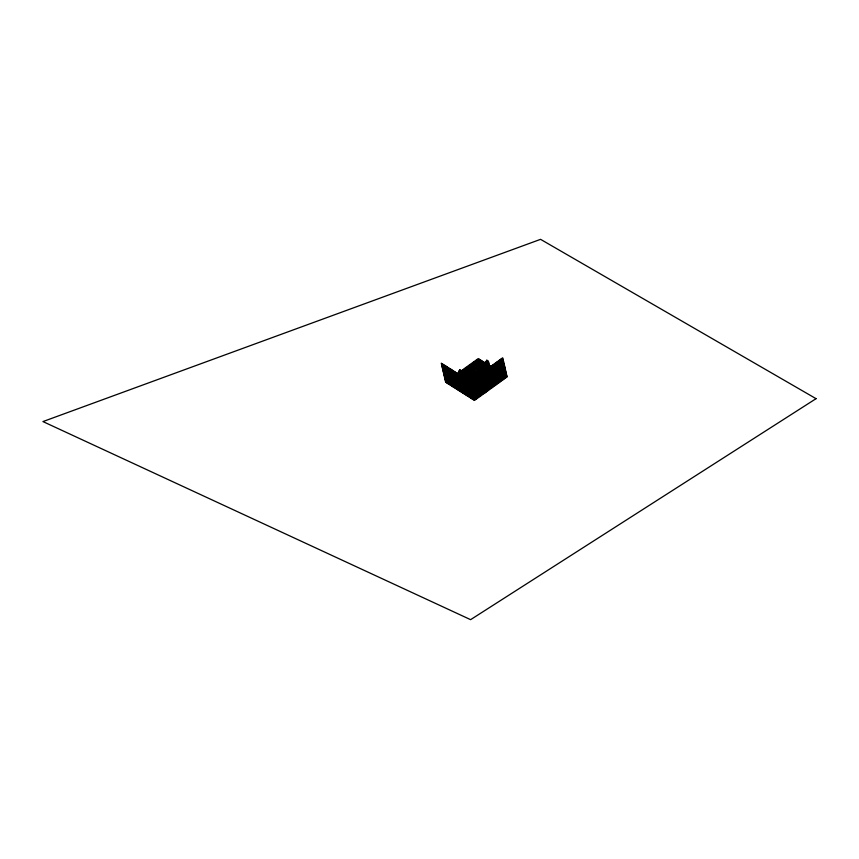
<?xml version="1.0" encoding="UTF-8"?>
<svg xmlns="http://www.w3.org/2000/svg" width="859" height="859" viewBox="0 0 859 859"><rect width="100%" height="100%" fill="white"/><g stroke="black" fill="none" stroke-linecap="round" stroke-linejoin="round"><path stroke-width="1.29" d="M451.404 376.543C454.196 383.833 449.418 375.898 452.253 375.673M480.482 373.257L480.815 372.505M497.694 364.603C498.36 359.577 502 372.559 497.93 364.356M479.118 374.084L479.44 375.641L480.857 376.682M457.89 378.658L458.695 379.206L459.35 382.319L458.266 379.399L457.589 380.183L458.609 383.125L457.6 384.016M460.574 378.239L459.941 375.533M461.294 374.395C464.633 375.415 462.818 384.102 461.38 371.12L459.79 369.875L458.824 371.346L461.015 380.848L458.609 379.324M499.036 363.464L499.841 364.012L500.496 367.126L499.691 364.184L498.735 364.989M476.938 372.688L477.121 374.352M480.546 374.964L480.492 376.167M502.869 368.35L503.149 370.089L504.34 370.841L504.029 369.295L504.727 368.565L505.296 370.154L504.093 369.402L503.642 367.835L502.891 368.296L498.37 365.504M480.729 374.975L480.836 376.596M458.008 383.039L457.31 380.14L456.548 379.796M460.768 378.1L459.962 375.265L460.778 376.059M473.577 370.326L473.674 372.215M473.341 370.412L473.545 372.205M485.657 374.513L485.614 375.716M493.807 368.618L493.764 369.166M474.479 400.401L470.088 381.407L502.676 357.795L507.068 376.79L474.479 400.401L445.671 382.191L459.243 372.355M459.082 374.105L455.012 377.047L453.81 376.296M461.798 372.13L479.451 359.352M460.811 373.074L459.447 374.062L460.649 374.814L462.002 373.837L460.811 373.074L459.79 369.875C465.181 393.787 458.642 374.256 462.142 375.082M463.323 369.413C471.301 373.525 463.205 369.456 467.597 368.157A3.683 2.405 -13 0 1 472.718 367.706L475.113 369.23A1.836 0.752 54.1 0 0 475.435 369.381M452.983 378.572L452.736 375.823M466.92 371.067L465.718 370.315L465.975 369.724M465.718 370.315C466.652 371.507 466.104 372.903 465.353 374.578M453.047 379.903L451.694 376.596M459.812 375.243L454.003 379.216L457.987 381.45M465.191 371.485C463.978 374.492 469.368 373.837 465.46 370.895M461.648 373.88L465.718 370.927M471.151 366.986L480.653 360.104M466.888 372.677C468.531 371.711 464.955 371.142 466.888 370.25M467.178 370.487L468.799 368.919A1.836 1.203 -13 0 1 471.355 368.694L473.76 370.208A1.836 0.752 54.1 0 0 474.64 369.606L474.018 366.9L474.984 365.429L476.573 366.675L477.207 369.391A1.836 0.752 54.1 0 0 478.721 371.507L481.115 373.021A1.836 1.203 -13 0 0 483.671 372.795L482.704 373.053M466.974 373.01L465.771 372.258L466.287 371.088M465.61 373.998L464.408 373.236L464.59 372.312M449.236 384.317L451.276 382.867M464.15 373.826C460.853 378.067 468.896 376.661 464.408 373.236M464.461 375.179L465.771 372.258M455.581 379.936L449.268 384.467L444.887 365.472M455.721 379.796L461.487 375.619L463.141 376.661M472.353 367.749L481.856 360.866M467.489 371.84L469.111 370.272A1.836 1.203 -13 0 1 471.666 370.046A2.352 1.739 5.2 0 1 472.31 370.261L473.373 372.623M475.22 367.652L474.984 365.429L475.371 365.913L474.018 366.9L475.22 367.652L475.843 370.369A1.836 0.752 54.1 0 0 477.357 372.484L479.762 373.998A3.683 2.405 -13 0 0 484.873 373.547L487.59 371.582A1.836 1.17 -57.7 0 0 488.631 369.241L486.838 360.232L488.427 361.478L489.995 368.264A1.836 1.17 -57.7 0 0 491.67 368.64M451.823 384.241L450.47 385.229L446.079 366.235M457.256 380.312L465.825 374.191L468.219 375.716C467.586 380.054 474.844 380.494 469.132 378.357M465.846 375.018L470.839 370.476M473.03 369.069L471.666 370.046L480.074 375.362L480.578 377.176M476.262 366.546L483.059 361.628M460.918 374.578L461.927 377.262M476.573 366.675L474.329 368.253L475.532 369.016L476.885 368.028L476.069 367.512M465.009 374.825L464.225 376.586M461.176 379.098L451.673 385.981L447.281 366.997M472.031 371.238L466.609 375.168L471.408 378.196M484.261 362.38L476.111 368.286L482.114 372.076M456.988 382.395L458.352 381.417L459.737 382.212M473.803 370.132L472.869 370.809L472.557 369.456L473.91 368.468L474.232 369.821M457.171 382.513L458.534 381.525L457.901 378.808M487.429 364.399L486.183 363.056L488.427 361.478L487.225 360.716L485.872 361.703L487.44 368.49A1.836 1.17 -57.7 0 1 486.387 370.83L480.106 375.458A3.683 2.405 -13 0 0 485.185 374.911L494.698 368.028A1.836 1.203 -13 0 1 497.254 367.802L499.648 369.316A1.836 0.752 54.1 0 1 501.162 371.432M457.289 382.652L458.148 381.557M457.321 382.792L458.362 382.04M457.536 383.275L458.395 382.18M457.418 383.2L458.298 382.244M455.871 384.478L452.865 386.743L448.484 367.749M459.662 381.826L462.378 379.861M467.801 375.931L474.597 371.013M477.314 369.037L485.453 363.142M454.046 385.949L468.359 375.802M457.536 383.737L458.577 382.996M467.028 376.929L468.391 375.952M467.822 378.551L465.868 377.949L469.991 379.356M467.167 377.015L468.52 376.027M458.674 383.404L457.783 384.36M467.199 377.165L468.563 376.188M457.664 384.284L458.706 383.533M468.746 379.077L466.212 377.702M467.371 377.402L468.692 376.263M458.738 383.672L457.944 385.036M467.5 377.488L468.864 376.5M457.761 384.692L458.803 383.941M469.154 379.173L466.63 377.788M467.532 377.638L468.896 376.65M455.431 386.518L454.067 387.506L449.687 368.511M457.826 384.961L458.824 384.08M466.727 378.379L475.8 371.764M458.889 384.349L458.008 385.304M467.704 377.874L469.068 376.886M457.879 385.229L458.921 384.488M469.197 376.972L467.457 377.981L469.572 379.259M487.386 363.819L488.739 362.831M457.944 385.508L458.953 384.617M468.005 378.196L469.368 377.208M459.017 384.896L458.158 385.992M466.598 379.399L470.303 380.709M467.962 378.411L469.401 377.359M458.04 385.916L459.05 385.025M468.176 378.422L469.529 377.445M459.114 385.304L458.223 386.26M469.809 380.279L466.942 379.152M469.701 377.681L467.908 378.894L467.876 378.078M456.623 387.28L455.27 388.257L450.889 369.263M458.105 386.185L459.146 385.433M461.573 383.79L459.758 385.1L462.163 386.614L462.786 389.331M464.322 381.707L466.136 380.397L465.503 377.681L463.022 375.823M468.38 378.808L469.733 377.831M470.206 377.445L476.992 372.527M478.356 371.539L486.505 365.644M458.169 386.453L459.178 385.573M460.177 384.886L461.53 383.898A1.836 1.17 -57.7 0 1 463.205 384.274L463.516 385.627L462.002 383.511M469.476 380.526L467.36 379.238M476.97 374.9C476.251 372.881 477.174 372.065 477.314 374.664M459.232 385.841L458.137 386.314M486.806 365.773L489.05 364.195M459.264 385.981L458.438 387.205M465.761 379.206L467.726 379.818L472.074 398.877L504.662 375.276M474.007 375.383L473.524 373.257M458.287 387.001L459.329 386.249M458.319 387.13L459.361 386.389M458.384 387.409L459.393 386.518M459.458 386.797C458.803 390.974 454.347 378.916 457.418 378.669M464.612 383.114L467.328 381.149M469.54 379.42L478.195 373.289M487.697 366.396L479.558 372.301L477.153 370.787L486.656 363.894L478.259 358.59L460.607 371.378L464.204 373.654M458.244 387.828L459.49 386.926M462.314 384.875L463.42 384.07M465.814 383.876L465.503 382.523L471.827 377.992L473.019 378.744L473.653 381.46L488.052 390.566L483.671 371.571M468.713 378.261L471.172 379.302M459.028 388.794L457.675 389.782L453.284 370.787M459.447 388.579L464.88 384.649M479.397 374.041L469.422 381.31L469.111 379.957M480.664 373.214L487.547 368.146L475.542 360.555M490.264 366.17L488.9 367.158L490.102 367.92L491.455 366.933L489.061 365.419M489.684 366.9L488.32 367.888L487.117 367.126L489.372 365.547L488.17 364.785M481.158 374.094L484.734 371.625L486.237 372.57L486.548 373.923A2.352 1.739 5.2 0 0 486.022 374.234L485.979 376.274M460.231 389.557L458.867 390.534L454.486 371.539M465.191 386.002L473.341 380.108L471.731 379.087M473.803 379.721L480.6 374.803M484.669 371.85L487.386 369.885L474.179 361.542M502.998 359.159L470.41 382.76L441.59 364.56M477.121 375.533L477.787 377.767L477.325 374.739M490.017 369.789L494.376 366.664A1.836 1.203 -13 0 1 496.942 366.439L504.136 370.991M503.31 360.512L470.721 384.113L441.902 365.913M481.641 377.305L461.272 392.058L456.891 373.064M471.033 385.476L503.621 361.875M490.983 372.162L495.063 369.209M498.134 367.201L499.498 366.213M503.932 363.228L471.344 386.829L442.535 368.629M480.9 376.897L481.394 380.043L480.718 376.779M496.266 369.971L463.677 393.572L459.286 374.578M499.39 367.877L498.456 368.554L497.2 363.132L498.166 361.66L499.755 362.906L500.7 366.976M504.244 364.581L471.655 388.182L442.847 369.982M491.606 374.964L464.869 394.324L460.488 375.34M497.254 361.736L501.635 380.73L493.227 375.415L492.916 374.062L497.458 370.723M471.967 389.546L504.555 365.945M486.334 379.485L485.84 377.359M502.944 370.24L502.311 367.523L503.277 366.052L504.877 367.298L472.289 390.899L443.469 372.699M505.189 368.651L472.6 392.252L443.781 374.052M495.632 372.097A3.683 2.405 -13 0 1 500.754 371.646L501.946 372.398L468.477 396.6L464.085 377.616M502.268 373.762L469.68 397.363L465.288 378.368M506.123 372.72L470.872 398.125L466.491 379.13M506.434 374.084L473.846 397.685L445.037 379.485M482.5 391.532L484.82 392.584L482.468 391.393L485.303 392.391L486.666 391.414M483.596 391.693L483.048 391.607M505.865 376.038L473.277 399.639L468.896 380.644M506.756 375.437L474.168 399.038L445.349 380.838M484.637 392.563L485.185 392.638L483.445 391.801M452.833 375.544L453.573 376.349M483.671 392.155L485.303 392.391M489.748 370.487L489.941 371.464L488.492 371.41M493.431 368.887L494.011 370.401M485.281 374.792L485.582 375.598M472.965 370.691L473.406 372.097M476.573 372.967L476.895 373.89M480.17 375.243L480.471 376.049M492.776 368.468L493.839 370.83M504.877 367.298L503.277 366.052L503.514 368.286L502.311 367.523L503.675 366.535L503.825 367.212M503.621 368.822L505.5 370.014L472.912 393.615L444.103 375.415M499.294 366.363L498.843 363.765M498.607 366.814L498.682 366.868A3.683 2.405 -13 0 0 497.533 366.396M504.684 370.659L505.811 371.367L473.223 394.968L444.414 376.768M504.458 372.355L503.256 371.593A1.836 0.752 54.1 0 0 502.365 372.194L502.676 373.547A3.683 1.514 54.1 0 1 500.904 374.739L499.39 372.623A1.836 1.203 -13 0 0 496.835 372.849L466.072 395.086L461.304 374.545M502.987 371.904L504.04 372.559A3.683 1.514 54.1 0 1 502.902 374.073M487.074 362.466L485.872 361.703L486.838 360.232L487.225 360.716M502.676 373.547L501.484 372.785A1.836 0.752 54.1 0 1 500.593 373.386M498.66 371.485L493.861 368.447L489.791 371.399L493.388 373.676M503.46 374.513L507.068 376.79M486.495 364.42L487.697 365.172M492.508 368.49L493.334 369.005L491.82 366.89L492.035 367.824M476.895 359.577L488.009 366.535M492.508 369.434L496.105 371.711M491.144 370.422L494.784 373.203M494.279 373.074L495.793 375.19M494.967 374.674L502.987 379.742L498.607 360.748M492.916 374.062L490.521 372.548A3.683 2.405 -13 0 0 488.395 372.033M472.826 362.519L486.033 370.863M471.462 363.507L484.734 371.625M483.842 372.215L484.508 371.775M485.722 373.407L486.548 373.923M484.132 372.87L480.933 370.616L479.966 372.087L480.245 373.278M470.109 364.495L473.706 366.761M482.511 373.117L482.533 371.861L480.933 370.616L481.244 373.182M482.565 373.536L481.384 373.955M468.746 365.472L473.556 368.511L474.909 367.523L475.016 368.092M484.734 375.576L497.565 383.683L493.173 364.688M480.6 373.858L479.913 372.258M467.393 366.46L469.798 367.974M484.197 377.08L496.201 384.66L491.82 365.666M466.029 367.437L467.232 368.2M464.676 368.425L467.081 369.939M468.273 370.701L493.485 386.625L489.104 367.631M465.9 369.391L467.103 370.143M477.991 377.627L477.003 374.374M465.642 369.971L467.758 371.26L466.244 369.145L466.555 370.497M466.212 370.744L467.414 371.507M465.954 371.335L467.156 372.087M465.116 371.142L467.232 372.43M464.859 371.732L466.05 372.484M464.934 372.065L466.136 372.827M461.959 370.39L464.365 371.904M465.428 372.505L466.63 373.257M466.759 373.429L490.768 388.59L486.387 369.606M464.676 372.656L466.373 373.848M464.332 372.903L466.448 374.18M464.902 373.665L466.104 374.427M464.075 373.482L466.19 374.771M472.611 378.959L489.415 389.578L485.024 370.583M460.499 371.722L461.691 372.473L460.338 373.461L459.136 372.699L461.38 371.12L460.177 370.358L458.824 371.346L460.027 372.108M465.922 375.351L463.731 374.041A3.683 2.405 -13 0 0 461.616 373.515M468.531 377.069L471.161 378.733M463.892 374.406L465.084 375.168M464.386 374.835L465.589 375.598M463.549 374.653L465.664 375.941M469.551 378.443L471.666 379.732M463.624 374.996L464.826 375.748M463.291 375.243L464.483 375.995M463.366 375.576L464.569 376.339M463.57 375.78L462.378 375.018A1.836 1.203 -13 0 0 461.67 374.782M470.399 380.097L471.978 381.085L471.398 378.894M467.489 378.798L465.868 377.949M465.449 377.853L466.963 379.968M457.89 373.343L460.284 374.857M471.086 381.686L486.699 391.543L482.307 372.548M470.088 381.407L441.279 363.196L445.671 382.191M465.814 379.034L470.625 382.072M456.526 374.331L457.729 375.082M461.326 377.359L460.134 376.596A1.836 1.203 -13 0 1 462.69 376.371M466.136 380.397L467.736 381.407M469.336 382.416L485.335 392.531L480.954 373.536M457.256 375.469L458.77 377.584M482.468 391.393L484.251 392.37M460.392 378.132L462.786 379.646M442.224 367.265L483.982 393.508L479.601 374.524M465.503 382.523L467.908 384.037L468.219 385.39L482.618 394.496L478.238 375.501M454.186 379.324L453.155 376.392L453.026 380.161L451.855 373.869L453.445 375.104L454.701 380.537M459.801 381.589L461.186 382.395M459.243 381.471L461.219 382.545M443.158 371.335L481.265 395.484L476.885 376.489M458.502 381.299L460.102 382.298M458.362 382.513L457.664 383.812M458.663 382.77L459.866 383.533L467.071 378.701M451.093 378.261L452.296 379.023L446.863 382.953L442.482 363.958M454.228 380.924L451.823 379.399L458.62 374.481A3.683 2.405 -13 0 1 460.134 373.751M449.74 379.238L453.745 381.772M464.139 388.343L478.549 397.449L474.168 378.454M452.865 381.901L456.87 384.435M448.377 380.226L451.984 382.502M461.584 388.569L477.196 398.426L472.804 379.442M444.726 378.121L473.534 396.332M455.109 385.165L455.71 385.541M447.024 381.213L450.696 383.533M461.433 390.308L475.832 399.414L471.451 380.419M460.843 374.427L459.962 375.222M480.041 375.351L479.623 374.889A2.352 1.739 5.2 0 0 478.871 374.61C481.158 371.378 480.428 378.69 480.439 375.523M476.444 373.074L475.907 372.548A2.352 1.739 5.2 0 0 475.263 372.334M453.552 376.607L454.003 379.216M493.946 370.111L494.559 373.268L493.893 370.39M477.078 374.18L477.787 377.767M494.129 370.369L494.183 368.35A2.352 1.739 5.2 0 1 494.698 368.028M485.399 374.116L485.84 376.178M485.689 376.725L485.088 374.062M504.029 368.06L504.297 369.252M501.323 358.783L505.704 377.777L498.51 373.225L467.275 395.849L462.894 376.854M504.04 372.559L503.728 371.206A1.836 0.752 54.1 0 1 503.718 370.669M499.97 359.771L504.351 378.765L497.146 374.213A1.836 1.203 -13 0 1 499.702 373.987M501.946 372.398L502.086 372.999M499.734 367.233L498.166 361.66L499.337 367.963M497.715 364.345L498.317 367.319M495.89 362.713L500.271 381.707L488.266 374.127L462.475 392.81L458.083 373.815M494.537 363.701L498.918 382.695L486.913 375.115A1.836 1.203 -13 0 1 489.469 374.889M494.666 372.699L494.172 370.583M494.397 373.246L494.011 371.539M493.077 377.155L492.765 375.802L489.158 373.525A1.836 1.203 -13 0 0 486.602 373.751L484.938 374.545L485.55 376.135M490.457 366.653L494.848 385.648L469.637 369.714L466.92 371.679L492.132 387.613L487.74 368.618M488.062 361.682L488.202 362.262M488.374 363.035L488.513 363.615M488.696 364.399L488.825 364.978M489.007 365.751L489.136 366.331M487.826 361.532L487.955 362.111M488.137 362.885L488.266 363.464M488.449 364.248L488.588 364.817M488.76 365.601L488.9 366.181M487.794 361.875L487.923 362.455M488.105 363.239L488.245 363.819M488.417 364.592L488.556 365.172M488.728 365.955L488.868 366.525M487.558 361.725L487.687 362.305M487.869 363.089L487.998 363.658M488.18 364.441L488.309 365.021M488.492 365.794L488.631 366.374M490.36 374.288L490.672 375.641M486.978 362.466L487.107 363.046M487.601 365.182L487.74 365.762M487.923 366.535L488.052 367.115M486.742 362.315L486.87 362.895M487.053 363.679L487.182 364.248M487.364 365.032L487.493 365.612M487.676 366.385L487.815 366.965M486.709 362.67L486.838 363.239M487.021 364.023L487.15 364.603M487.332 365.376L487.472 365.955M487.644 366.739L487.783 367.308M486.462 362.519L486.602 363.089M486.785 363.872L486.913 364.452M487.096 365.225L487.225 365.805M487.407 366.589L487.536 367.158M485.034 371.807L485.249 372.742M485.689 375.705L485.872 376.306M486.419 378.679L486.022 376.446M485.786 376.467L486.505 379.592M483.724 372.623L483.864 373.214M481.405 371.442L478.56 373.246L479.236 375.78M481.48 371.786L481.641 372.462M482.425 376.253L482.844 378.057M480.525 376.296L481.394 380.043M480.02 374.739L480.439 376.543L460.07 391.296L455.689 372.301M481.212 379.936L480.718 377.81M476.208 366.879L476.348 367.459M475.972 366.729L476.101 367.308M475.94 367.072L476.079 367.652M475.371 365.913L475.832 367.502M477.153 374.481L476.97 373.88L476.874 374.481M475.124 367.663L475.263 368.243M474.855 367.867L474.984 368.436M474.619 367.706L474.748 368.286M475.521 377.466L479.913 396.461L465.503 387.366L464.558 383.286A1.836 1.17 -57.7 0 1 465.61 380.956L467.382 380.065M473.921 373.311L474.104 374.073M474.093 374.578L473.427 371.668M474.179 375.061L474.2 374.503M473.438 372.913L473.47 372.366L473.781 373.214M474.189 375.49L473.696 373.375M472.6 379.646L472.729 380.226M472.353 379.495L472.493 380.075M471.827 377.992L472.139 379.345M472.321 379.85L472.461 380.419M472.085 379.689L472.214 380.269M471.129 379.087L471.247 379.635M471.237 380.634L471.376 381.213M470.829 379.549L468.38 378.508M471 380.483L471.097 381.407M470.388 378.636L470.603 379.571M470.732 380.677L470.861 381.256M470.088 380.086L470.936 383.425M470.013 380.226L470.141 380.795M466.867 376.693L467.178 378.057M461.938 375.222L462.561 377.939M460.961 372.022L461.09 372.602M461.272 373.375L461.401 373.955M460.714 371.872L460.821 372.795M461.025 373.225L461.133 374.159M460.757 373.429L460.886 373.998M461.1 374.696L461.723 377.412M459.994 371.421L460.123 371.99M460.306 372.774L460.445 373.354M459.758 371.271L459.887 371.84M459.726 371.614L459.855 372.194M460.037 372.967L460.166 373.547M459.479 371.464L459.619 372.044M459.801 372.817L459.93 373.397M460.8 387.602L458.609 378.1L457.02 376.854L456.054 378.325L457.407 377.348L458.609 378.1L457.256 379.087L457.02 376.854L458.642 383.264M457.514 378.851L458.395 383.007M456.569 379.538L458.448 387.677M456 384.564L456.215 385.498M452.081 370.025L456.473 389.02M453.165 378.679L451.855 373.869L450.889 375.329L452.135 380.762L448.065 383.715L443.684 364.721M451.512 382.889L451.727 383.823M486.516 378.604L486.709 379.453M485.743 375.77L486.022 377.122M486.022 377.466L486.495 379.163M477.271 374.492L477.421 375.158M493.893 369.864L493.581 368.49M477.003 373.815L476.681 372.291M473.395 371.539L473.084 370.014M493.839 369.628L493.528 368.071M485.55 375.072L485.432 374.395M476.842 373.246L476.713 372.57M473.234 370.97L473.116 370.293M462.969 374.975A3.683 2.405 -13 0 1 463.559 375.147M470.163 368.618A3.683 2.405 -13 0 1 470.539 368.565M488.341 373.407A3.683 2.405 -13 0 1 490.059 373.558M497.812 365.215A3.683 2.405 -13 0 0 493.184 365.913L490.468 367.877A1.836 1.17 -57.7 0 1 489.19 368.082M498.574 372.505A3.683 2.405 -13 0 1 500.303 372.656M502.848 372.344A1.836 0.752 54.1 0 1 502.708 372.538M452.242 374.352L450.889 375.329L452.092 376.092L453.445 375.104L452.242 374.352M498.553 362.144L497.2 363.132L498.403 363.894L499.755 362.906L498.553 362.144M816.05 398.673L470.603 619.661L42.95 421.576L540.569 239.339L816.05 398.673M481.169 372.849L479.58 371.603L481.169 372.849"/></g></svg>
